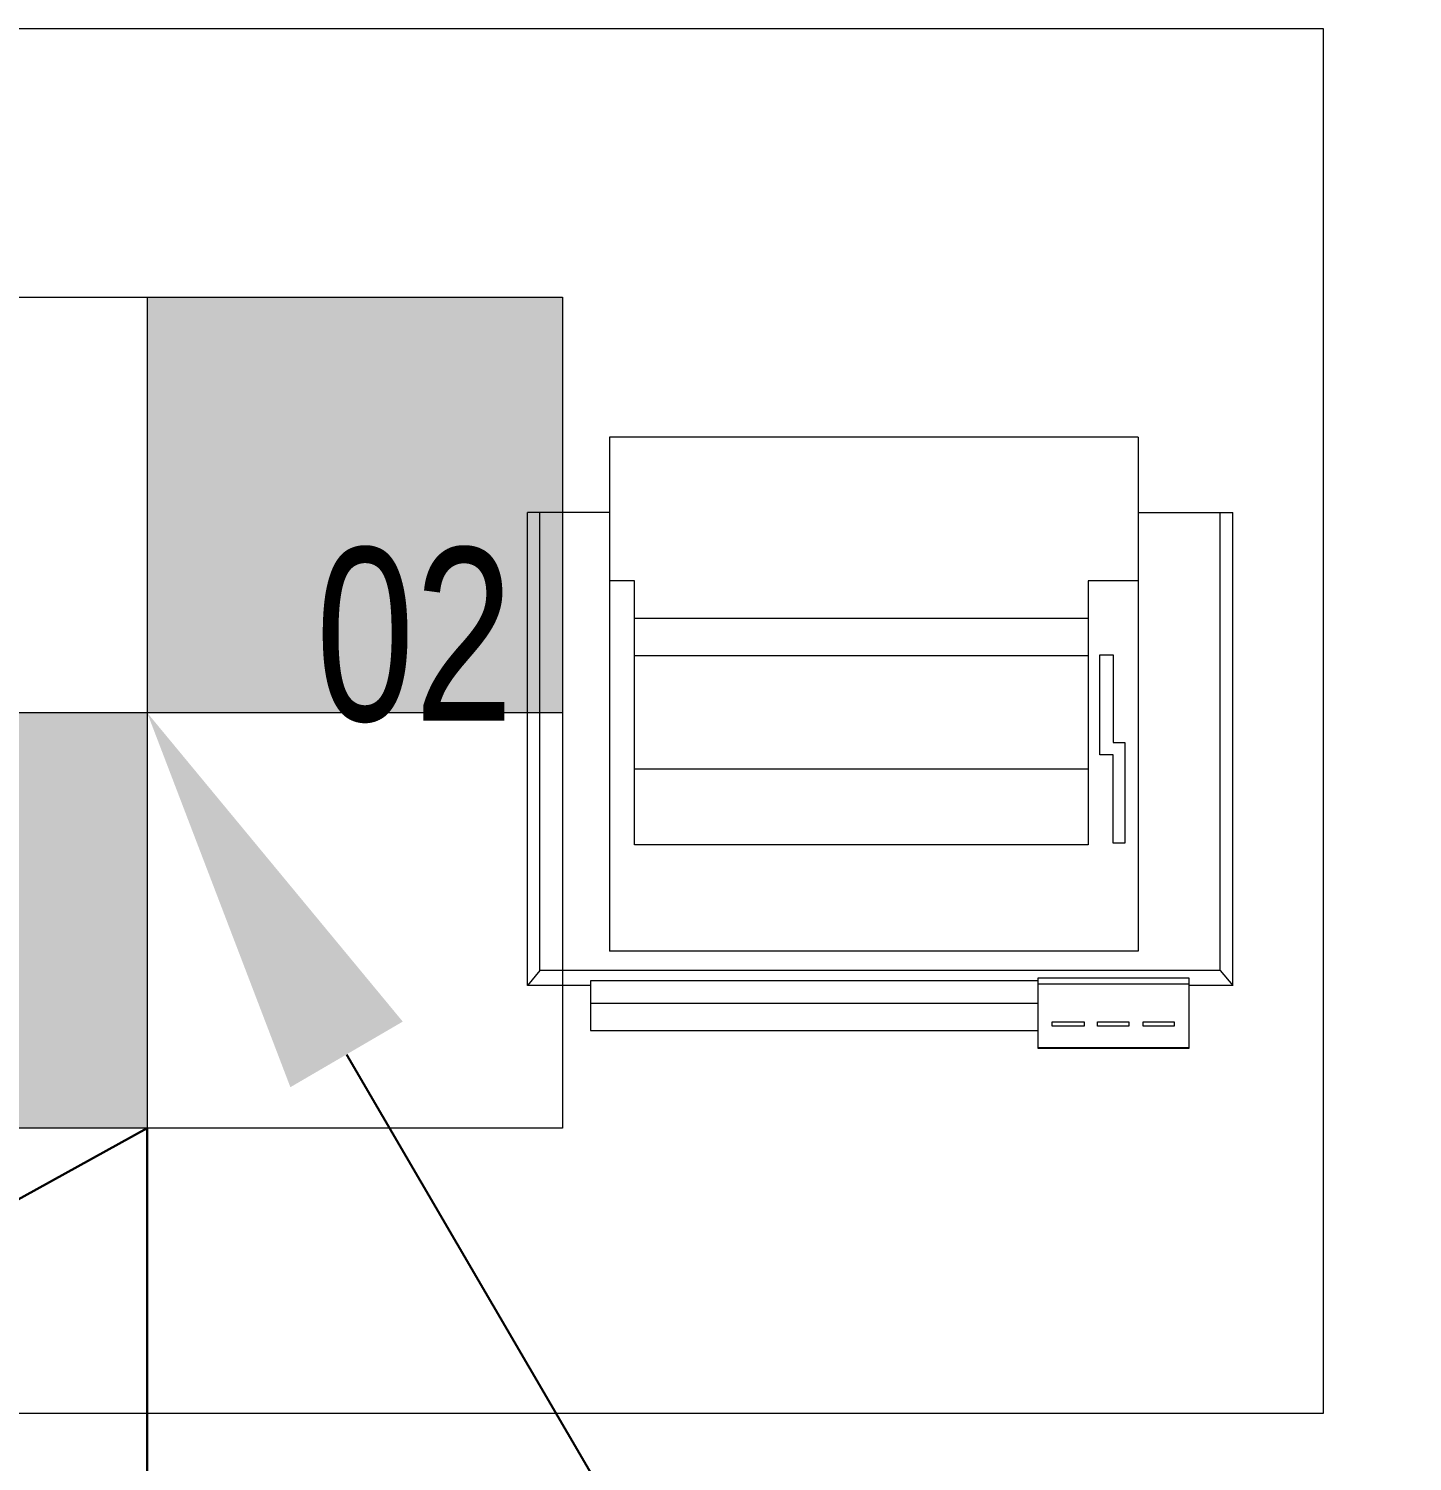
# Model space of a CAD drawing. Header units: metres. Extents: x 75097 to 220695, y -1557923 to -1361206.
# Drawn here: x 120032 to 120732, y -1457196 to -1456472 of the extents above; entities that cross this region are included whole.
import ezdxf
from ezdxf import colors
from ezdxf.entities.mleader import LeaderData, LeaderLine
from ezdxf.math import Vec2, Vec3

# ---------------------------------------------------------------- set-up
doc = ezdxf.new("R2010")
doc.units = ezdxf.units.M
doc.layers.get('0').update_dxf_attribs({"lineweight": 0})
doc.layers.add('A-100 - Copy$0$Medical Equipment and Furniture', color=8, linetype='Continuous', lineweight=0)
doc.layers.add('E-LG', color=245, linetype='Continuous', lineweight=30)
doc.layers.add('E-POWR', color=7, linetype='Continuous', lineweight=9, true_color=0x4e7e3e)
doc.styles.add('A-100 - Copy$0$X3G_ENTITY_257CFD', font='swisscl.ttf', dxfattribs={"height": 200})
doc.styles.get("Standard").update_dxf_attribs({"font": 'GOTHIC.TTF'})

# ---------------------------------------------------------------- blocks, each defined once
blk = doc.blocks.new('FLOOR BOX')
at = {"layer": 'E-POWR'}
h = blk.add_hatch(color=256, dxfattribs=at)
h.dxf.hatch_style = 1
h.paths.add_polyline_path([(0, 300), (0, 0), (300, 0), (300, 300)])
h.paths.add_polyline_path([(0, -300), (0, 0), (-300, 0), (-300, -300)])
blk.add_lwpolyline([(-300, 300), (300, 300), (300, -300), (-300, -300)], close=True, dxfattribs=at)
for points in [[(0, 300), (0, -300)], [(-300, 0), (300, 0)]]:
    blk.add_lwpolyline(points, dxfattribs=at)
blk = doc.blocks.new('A-100 - Copy$0$ITPPLT2C-P')
for p, q in [((0.02286, 0.03177), (0.26184, 0.03177)), ((0.03041, 0.02557), (0.02286, 0.03177)), ((0.02286, 0), (0.02286, 0.03177)), ((0.26184, -0.00959), (0.26184, 0.03177)), ((0.03041, -0.31823), (0.03041, 0.02557)), ((0.03041, 0.02557), (0.26184, 0.02557)), ((0, 0), (0, -0.22622)), ((0.02518, 0), (0, 0)), ((0.01395, 0), (0.01395, -0.22622)), ((0.02518, 0), (0.01395, 0)), ((0.02518, -0.22622), (0.02518, 0)), ((0.0401, -0.27688), (0.0401, -0.00959)), ((0.3, -0.00959), (0.0401, -0.00959)), ((0.22741, -0.02218), (0.22741, -0.00959)), ((0.3, -0.27688), (0.3, -0.00959)), ((0.09395, -0.2515), (0.09395, -0.02218)), ((0.09395, -0.02218), (0.22741, -0.02218)), ((0.13211, -0.2515), (0.13211, -0.02218)), ((0.18945, -0.2515), (0.18945, -0.02218)), ((0.20824, -0.2515), (0.20824, -0.02218)), ((-0.0091, -0.22622), (0.02673, -0.22622)), ((-0.0091, -0.30235), (-0.0091, -0.22622)), ((-0.00872, -0.22622), (0.02363, -0.22622)), ((-0.00872, -0.30235), (-0.00872, -0.22622)), ((0, -0.22622), (0.02518, -0.22622)), ((0.01395, -0.22622), (0.02518, -0.22622)), ((0.02363, -0.22622), (0.02363, -0.30235)), ((0.02673, -0.22622), (0.02673, -0.30235)), ((0.00232, -0.24947), (0.00232, -0.23339)), ((0.00232, -0.23339), (0.00446, -0.23339)), ((0.00446, -0.23339), (0.00446, -0.24947)), ((0.00446, -0.24947), (0.00232, -0.24947)), ((0.22741, -0.2515), (0.09395, -0.2515)), ((0.22741, -0.27688), (0.22741, -0.2515)), ((0.00232, -0.27213), (0.00232, -0.25625)), ((0.00232, -0.25625), (0.00446, -0.25625)), ((0.00446, -0.25625), (0.00446, -0.27213)), ((0.13947, -0.2575), (0.19003, -0.2575)), ((0.13947, -0.26409), (0.13947, -0.2575)), ((0.19003, -0.2575), (0.19003, -0.26409)), ((0.09472, -0.2701), (0.09472, -0.26409)), ((0.09472, -0.26409), (0.13947, -0.26409)), ((0.19003, -0.26409), (0.14567, -0.26409)), ((0.14567, -0.26409), (0.14567, -0.2701)), ((0.00446, -0.27213), (0.00232, -0.27213)), ((0.14567, -0.2701), (0.09472, -0.2701)), ((0.00232, -0.29499), (0.00232, -0.2793)), ((0.00232, -0.2793), (0.00446, -0.2793)), ((0.00446, -0.2793), (0.00446, -0.29499)), ((0.3, -0.27688), (0.0401, -0.27688)), ((0.26184, -0.27688), (0.26184, -0.32462)), ((0.00446, -0.29499), (0.00232, -0.29499)), ((0.02673, -0.30235), (-0.0091, -0.30235)), ((0.02363, -0.30235), (-0.00872, -0.30235)), ((0.02286, -0.32462), (0.02286, -0.30235)), ((0.03041, -0.31823), (0.02286, -0.32462)), ((0.03041, -0.31823), (0.26184, -0.31823)), ((0.02286, -0.32462), (0.26184, -0.32462))]:
    blk.add_line(p, q)
blk = doc.blocks.new('A-100 - Copy')
at = {"layer": 'A-100 - Copy$0$Medical Equipment and Furniture', "elevation": 0}
blk.add_lwpolyline([(120686.39, -1457171.78), (116686.39, -1457171.78), (116686.39, -1456471.78), (120686.39, -1456471.78), (120686.39, -1457171.78)], dxfattribs=at)
at = {"layer": 'A-100 - Copy$0$Medical Equipment and Furniture', "extrusion": (-8.17187e-07, -1.1988e-18, -1), "xscale": -1000.000000000004, "yscale": 1000.000000000004, "zscale": 1000.000000000002, "rotation": 270}
blk.add_blockref('A-100 - Copy$0$ITPPLT2C-P', (-120316.14, -1456978.21, -0.1), dxfattribs=at)
at = {"layer": 'A-100 - Copy$0$Medical Equipment and Furniture', "insert": (120227.17, -1456734.14, 0), "char_height": 87.473, "attachment_point": 2, "style": 'A-100 - Copy$0$X3G_ENTITY_257CFD'}
blk.add_mtext('02', dxfattribs=at)

msp = doc.modelspace()

# ---------------------------------------------------------------- linework, layer by layer
at = {"layer": 'E-LG', "color": 1}
msp.add_lwpolyline([(95918.61, -1465252.92), (115236.95, -1465252.92), (115236.95, -1465905.77), (115312.23, -1465951.03), (115227.38, -1465994.94), (115227.38, -1468887.4), (115353.28, -1468943.61), (115222.26, -1468991.28), (115222.26, -1469278.49), (117687.95, -1469278.49), (117687.95, -1457043.12), (117707.42, -1457137.33), (119892.56, -1457137.33), (120092.06, -1457027.47), (120092.06, -1469278.49), (145729.68, -1469278.49), (145828.28, -1469612.54), (145828.28, -1469267.55), (145828.28, -1465482.04), (145334.4, -1465482.04), (145278.14, -1465376.35)], dxfattribs=at)

# ---------------------------------------------------------------- block references
at = {"layer": 'E-POWR', "color": 87, "true_color": 0x4c7b3d, "xscale": 0.7, "yscale": 0.7, "zscale": 0.7}
msp.add_blockref('FLOOR BOX', (120092.06, -1456817.47), dxfattribs=at)

# ---------------------------------------------------------------- leaders
at = {"layer": 'E-POWR'}
ml = msp.add_multileader_mtext('Standard', dxfattribs=at)
ml.set_content('#Y3\\PTO PP-04', color=256)
ml.set_leader_properties()
ml.build(insert=Vec2(0, 0))
ml.multileader.update_dxf_attribs({"text_right_attachment_type": 6, "dogleg_length": 200, "arrow_head_size": 200})
ctx = ml.context
ctx.base_point, ctx.char_height, ctx.arrow_head_size, ctx.landing_gap_size, ctx.plane_origin = Vec3(120694.28, -1457506.73), 150, 200, 0.09, Vec3(121333.4, -1458590.29)
ctx.right_attachment = 6
notes = []
notes.append((ctx, [(0, (1, 1, 0), (120494.28, -1457506.73), (1, 0), 200, [(0, [(120092.06, -1456817.47)], 0, [])])]))
ctx.mtext.insert, ctx.mtext.flow_direction = Vec3(120694.37, -1457429.84), 5
for ctx, leaders in notes:
    for number, flags, end, landing, length, lines in leaders:
        leader = LeaderData()
        leader.index, (leader.has_last_leader_line, leader.has_dogleg_vector, leader.attachment_direction) = number, flags
        leader.last_leader_point, leader.dogleg_vector, leader.dogleg_length = Vec3(end), Vec3(landing), length
        for number, points, colour, breaks in lines:
            line = LeaderLine()
            line.index, line.vertices, line.color, line.breaks = number, Vec3.list(points), colors.encode_raw_color(colour), breaks
            leader.lines.append(line)
        ctx.leaders.append(leader)

# ---------------------------------------------------------------- next in the draw order: block references
msp.add_blockref('A-100 - Copy', (0, 0))

doc.saveas('drawing.dxf')
